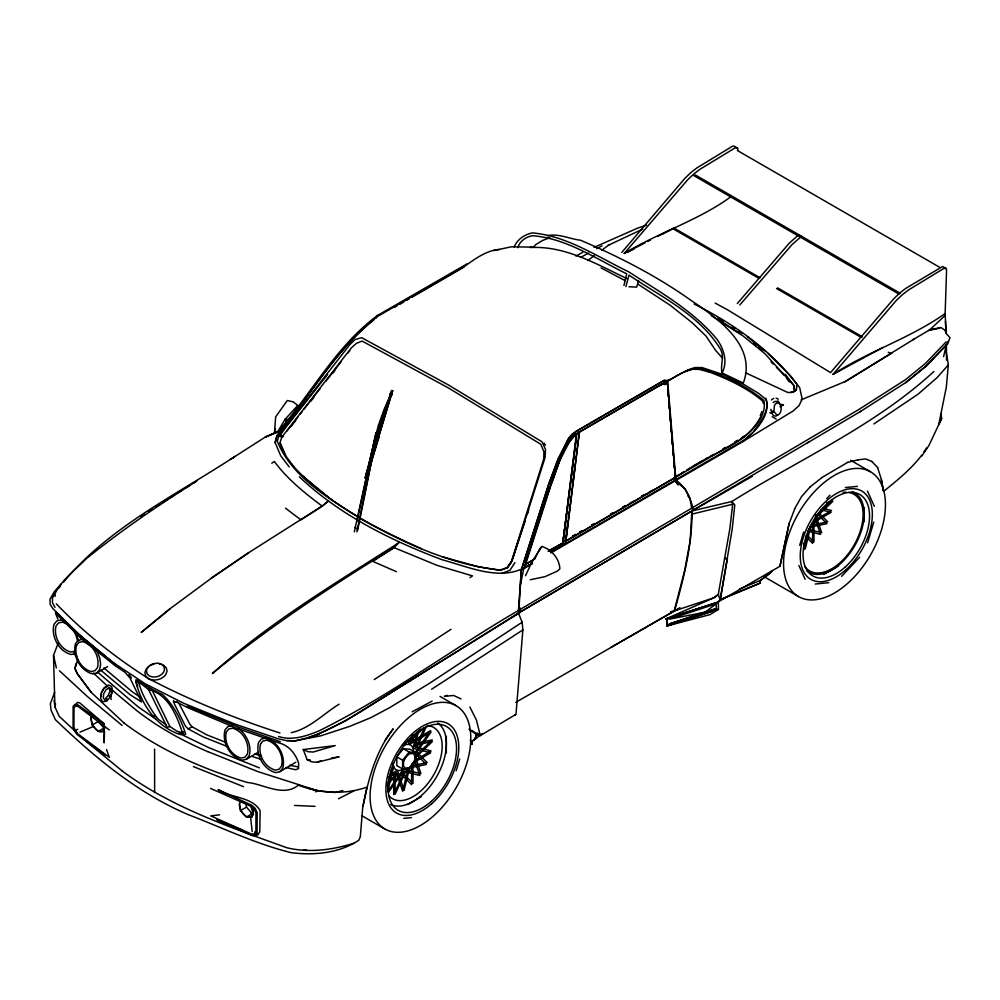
<?xml version="1.0" encoding="UTF-8"?>
<svg xmlns="http://www.w3.org/2000/svg" width="1000" height="1000" viewBox="0 0 1000 1000"><rect width="100%" height="100%" fill="white"/><g stroke="black" fill="none" stroke-linecap="round" stroke-linejoin="round"><path stroke-width="1.5" d="M393.725 774.15L393.725 794.5L404.375 771.462M411.613 763.825L411.613 784.7L401.238 774.225M812.6 523.05L812.588 543.337L805.537 536.213M864.087 521.725L864.087 507.762M76.025 704.388L77.4 702.337L79.837 702.987L104.237 723.875L104.125 742.875L104.513 731.275M945.487 321.138L946.038 333.35L945.138 313.512L946.562 270.475L946.338 268.55L942.562 266.525L905.6 288.5L899.525 293.212L893.625 298.938L830.55 372.6L727.4 309.725L715.175 303.125M518.175 613.138L519.875 612.45L518.462 610.25L521.287 570.013L548.725 483.762L558.15 459.5L568.612 438.5L572.013 434.15L576.287 431.15L664.562 380M274.475 433.237L275.637 416.925L287.288 400.525L293.363 401.9L297.7 405.5L298.712 407.788M510.812 618.162L518.413 613.025L522.15 622.212L522.863 629.925L515.988 714.338L480.288 735.588L476.538 734.587L468.963 729.163M948.363 341.337L946.375 344.712L945.85 349.938L948.35 364.862L946.312 387.238L938.85 424.038L941.637 418.525L941.1 414.15M790.7 392.713L796.438 389.963L796.963 384.387C770.238 349.363 733.25 323.6 694.175 304.012M101.188 696.538L101.475 693.85M531.737 563.987L531.975 561.838L541.888 546.487C551.45 549.275 559.513 558.763 559.862 568.837L557.513 571.05L544.975 576.65L530.275 579.763M933.875 371.5C874.663 426.05 799.575 459.15 731.875 501.475L732.675 504.25L729.812 528.938L718.225 594.663L720.225 599.575L718.1 601.962L715.413 603L665.812 618.95L713.763 597.85L718.225 594.663M354.325 531.838L375.988 432.95L377.212 433.237L356.863 531.825M551.462 550.538L563.25 542.95L576.812 433.688L579.388 431.887L565.55 543.713L550.988 552.25M548.312 551.062L563.25 542.95L565.55 543.713L579.388 431.887L574.2 435.613L570.513 439.712L560.062 459.925L551.025 484.988L524.5 567.762C498.612 581.013 468.375 566.75 442.425 559.85C390.788 540.45 339.613 514.987 299.312 476.775M568.038 521.138L565.525 541.112L675.35 477.438L667.262 381.175M568.425 518.062L569.2 511.925M569.587 508.85L570.163 504.237M570.55 501.163L571.138 496.562M571.525 493.488L572.1 488.875M572.487 485.812L575.188 464.3M575.575 461.225L576.163 456.625M576.55 453.55L577.125 448.938M577.513 445.863L578.088 441.262M578.475 438.188L579.25 432.038L668.925 380.1L687.725 369.975L694.85 367.562L702.125 367.575L724.812 375.2L744.013 384.575L758.363 393.175L766.05 399.462C770.85 415.25 755.738 431.45 743.85 440.188L565.55 543.713M563.312 536.75L562.7 541.362L564.362 540.925M563.713 533.675L564.325 529.062M564.725 525.975L565.337 521.362M565.95 516.75L566.35 513.663M566.962 509.05L567.362 505.975M567.975 501.362L568.587 496.737M568.987 493.663L569.6 489.05M570 485.975L570.812 479.812M571.225 476.737L571.838 472.125M572.238 469.038L572.85 464.425M573.45 459.812L573.862 456.725M574.475 452.113L574.875 449.038M575.487 444.425L576.087 439.8M173.438 702.225L173.675 700.387M275 431.85L275.413 428.925M727.45 558.938L725.062 558.387L727.375 558.888L720.225 599.575L732.163 529.475L734.788 504.938L731.875 501.475L692.062 510.938L518.488 613.075L380.163 699.425M77.812 659.663L74.95 668.5L77.275 673.675L91.15 692.325L124.188 723.15M75.85 663.888L75.025 668.538L77.35 673.725L91.225 692.362M771.95 570.65L770.312 573.05L760.5 580.35L759.963 583.25L721.175 599.275L759.875 583.2L760.5 580.35L770.263 573.025L771.925 570.625M357.612 530.462L377.212 433.237M520.538 584.487L523.875 567.987M252.3 816.012L253.388 810.875L250.662 805.425M375.988 432.95L357.013 521.25M219.625 814.837L210.738 815.888L251.462 834.025L254.462 834.05L254.975 831.65M240.162 801.762C238.212 807.825 242.3 814.7 247.887 817.2L250.613 817.138L252.338 815.588L253.05 812.55L250.375 804.9M362.975 806.263C368.45 779.075 375.8 751.062 393.212 728.825L385.225 740.2M55.575 703.85L54.887 706.85L59.25 716.375L76.938 732.75M104.05 730.438L104.65 727.9M943.575 356.675L946.375 344.712L925.325 366.587L905.562 382.638M91.788 716.225C89.825 722.138 93.863 728.95 99.312 731.425L102.1 731.538L103.938 729.862L104.663 726.938M387.512 786.938L392.038 768.25M387.663 791.513L393.675 766.688M408.3 767.887L402.638 791.25L396.362 772.625L388.25 777.312M416.95 732.175L413.062 748.238L430.65 752.825L413.075 762.975M409.675 767.412L404.1 790.4L397.375 770.425L389.7 774.862M418.537 730.863L414.7 746.675L431.112 750.95L415.75 759.812M623.938 285.487L626.763 273.837C596.538 259.15 567.038 238.5 532.638 235.712C526 236.7 519.738 241.112 517.775 247.712M794.85 508.562L789.225 523.3L779.925 566.3L718.1 601.962M803.863 549.7L808.95 528.737M810.312 528.175L805.3 548.875L803.438 543.325M789.15 523.25L779.925 566.3M289.225 466.912L280.763 455.85L275.138 442.65L276.925 435.6L282.587 428.438M610.825 647.438L674.125 611.15L684.638 570.737L690.2 540.538L691.85 510.938L693.075 510.15L691.688 508.05L689.938 498.537L685.225 488.988L675.6 481.05L673.888 477.8L684.613 471.6M275.138 442.65L276.837 436.35L280.425 430.85C312.387 392.713 337.7 346.9 377.7 316.35L465.012 266.025C475.15 258.888 486.562 250.238 499.462 249.5M278.975 435.288L277.312 441.388C292.663 478.663 330.938 499.375 363.062 520.2C405.613 543.65 451.087 564.738 499.925 570.025L507.912 567.463L512.337 560.15L545.125 457.413L545.487 449.387L542.05 441.838L448.663 385.075L361.662 337.688L355.175 339.5L349.825 344.65L278.975 435.288L281.725 437.287L279.887 442.987L285.2 455.2L293.8 466.613M625.887 286.613L629 275.138C660.85 296.7 699.262 314.775 720.088 348.575C725.075 356.4 719.963 364.775 722.075 372.962L743.3 383.05C757.375 345.675 717.25 317.987 690.863 300.275C656.587 275.9 619.087 256.75 580.5 240.212C569.675 239.013 558.45 233.238 547.562 235.675M638.575 280.475L636.663 287.113L628.962 286.75M456.2 770.75L459.688 759.013M799.712 545.3L803.675 532M867.6 542.825L873.75 522.137M390.238 394.113L390.525 393.175L391.875 393.425L391.975 394.875L390.238 394.113L391.975 394.875M365.087 477.738L366.213 478.162L365.087 477.738L370.487 460M371.388 457.05L391.662 390.55L392.612 390.712L368.462 470.763M365.262 477.987L391.662 390.55M366.025 477.912L392.612 390.712M368.575 471.463L379.387 435.988M366.463 474.312L366.375 472.875L367.713 473.125M182.838 733.988L183.525 731.812L181.112 732.463L176.912 731.137L169.85 726.488L151.788 689.538L148.475 689.4L140.75 683.55L137.15 681.587L135.838 681.787C141.613 705.238 156.975 727.125 180.425 734.613L182.838 733.988C177.15 716.413 168.612 694.375 148.475 689.4L149.575 688.263M525.487 561.838L528.763 551.638M530.638 545.8L541.875 510.838M525.4 563.312L542.25 510.863M525.35 520.337L510.988 563.088M527.263 514.4L528.688 509.95M542.337 509.4L543.737 505.125M544.675 502.275L549.8 486.575M542.712 509.425L550.175 486.6M722.075 372.962C727.938 361.825 723.925 349.263 717.2 339.525C693.213 310.525 659.8 291.962 628.663 271.8C597.675 256.95 567.587 236.112 532.5 232.887C524.5 234.45 517.4 239.3 514.2 246.938M108.425 695.362L109.838 691.175L109.213 687.788L111.3 689L111.925 692.375L110.512 696.562L106.737 701.112L102.775 701.75L100.575 698.538L101.163 692.962L104.262 687.638L108.413 685.062L111.688 686.425L112.55 691.112L110.588 696.912L108.425 695.362L105.638 698.4L107.725 699.6L104.862 700.062L103.275 697.738L103.7 693.713L105.938 689.862L108.938 688L111.3 689M467.488 263.612L377.625 315.4C337.725 344.7 313.163 390.238 281.6 427.525L280.425 430.85L265.4 437L230.588 459.288M476.538 734.587L475.188 738.438L471.337 742.225L472.275 744.262L470.213 740.062M550.262 485.15L561.987 454.45M550.65 485.163C558.175 467.9 561.225 446.075 576.812 433.688M54.125 700.362L54.887 706.85L53.525 655.362L58.288 642.875M54.688 692.325L50.35 703.713L51.037 710.15L55.388 719.688C94.887 757.537 137.688 793.2 188.5 814.75C222.413 827.75 255.625 843.85 290.938 852.625C313.9 855.612 339.15 853.288 358.812 840.238L360.312 836.725L362.688 807.638L366.95 787.138C344.738 794.9 320.213 793.45 298.35 785.2C283.238 797.525 263.688 783.95 247.312 782.475C203.45 769.1 160.912 750.837 124.113 723.1M760.288 415.575L761.888 411.5M941.637 418.525L929.038 445.3L921.95 455.838M415.725 746.938L424.462 727.962M405.5 771.762L395.125 794.212L395.1 773.35M416.838 747.225L426.562 726.175M525.513 575.75L531.975 561.838M535.037 558.237L539.812 548.688L541.888 546.487M794.725 508.638L801.587 496.538L809.837 487.238M480.288 735.588L476.463 720.163L469.875 707M54.525 594.438L52.4 598.112L52.512 602.875L55 607.375M101.613 692.513L103.85 688.662L106.85 686.8M59.062 588L60.538 585.513M278.062 431.112L285.075 419.3L297.7 405.5M579.625 432.062L668.925 380.1L663.763 380.775L576.587 431.188L568.65 438.462L557.925 459.125L548.9 484.212L521.35 569.95L518.875 610.212L520.15 612.425L345.875 720.612L319.525 733.525L307.575 737.8L295.287 740.837L286.812 740.612M567.35 443.8L572.025 437.525M566.987 441.662L568.587 439.025M375.988 318.038L377.625 315.4M760.6 416.863C746.012 445.288 711.488 452.5 687.288 470.05M507.35 567.562L511.675 560.788L543.725 459.038L543.925 451.712L540.75 444.225L448.512 388.013L362.075 341.062L356.337 343.413L351.3 347.925L281.725 437.287M254.462 834.05L255.912 831.8L255.95 813L254.325 809.262L251.175 806.413L210.588 788.438M514.963 562.6L510 570.163L501.75 573.475M921.9 455.012C911.287 468.925 897.387 480.3 883.8 491.213M923.487 452.65L926.663 447.938M255.287 835.575L257.938 834.538L259.775 831.862L260.138 810.688C252.1 796.475 230.613 798.15 218.062 789.587L251.737 805.275L255.2 808.413L257.175 812.625L257.062 833.213L255.287 835.575L252 835.55L216.912 819.825L242.2 830.113M406.012 741.975L403.363 745.713A14.363 8.287 -60 0 1 413.525 751.6M387.525 791.625L403.363 769.212L420.975 773.787L415.662 758.025M414.812 753.012L430.65 730.588L410.375 742.3L409.412 739.438M388.688 791.988L403.363 771.2L419.775 775.475L414.975 761.213M415.562 753.938L431.112 731.938L409.363 744.5L407.912 740.212M753.888 431.375C760.325 422.188 770.487 410 765.725 398.2M677.9 484.9L675.6 481.05L677.025 479.188L673.888 477.8L676.988 483.062M945.512 315.075L929.75 329.825L912.837 339.787M286.913 431.025L298.35 416.4M300.25 413.963L302.162 411.525M304.062 409.087L320.262 388.375M325.988 381.075L341.238 361.575M347.9 353.05L349.812 350.613M290.988 426.525L295.75 420.45M311.012 401L313.875 397.35M332.95 373.038L334.85 370.613M327.6 374.475L285.538 427.675L280.613 434.675L283.35 436.675M510.15 564.138L507.938 566.337M396.8 756.875L403.375 748.713L409.95 749.287L415.737 752.638L415.737 761.388L409.162 769.562L402.587 768.988L396.8 765.638L396.8 756.875L402.587 760.225L402.587 768.988M402.587 760.225L409.162 752.05L415.737 752.638M810.1 528.562L816.488 520.625L816.488 514.95M85.075 640.212L82.575 639.362L78.325 640.288L75.487 643.7C72.263 655.85 80.275 670.7 92.575 673.9L96.825 672.975L99.663 669.562L100.65 664.188L99.663 657.65L96.825 650.962M232.075 725.675L227.838 726.6L225 730.013C221.775 742.163 229.775 757.013 242.087 760.225L246.325 759.3L249.163 755.888C252.087 745.575 246.462 734.262 238.088 728.2M279.913 771.688L282.75 768.275C285.975 756.125 277.975 741.275 265.663 738.075L261.413 739L258.575 742.412C255.35 754.55 263.363 769.412 275.675 772.613L279.913 771.688L295.887 762.2M567.913 443.762L576.438 433.663L562.875 542.925L548.337 551.2M621.775 252.425L684.837 178.4L690.75 172.675L696.812 167.963L732.3 146.337L733.812 146L737.588 148.025L737.812 149.95M945.138 313.512C910.45 338.15 868.775 351.138 833.012 374.387L896.287 300.475L902.262 294.788L908.325 290.087L943.812 268.463L946.338 268.55M644.95 242.875L624.237 253.487L687.513 179.938L693.487 174.25L699.55 169.55L735.05 147.925L737.588 148.025M737.325 303.512L789.212 243.238L798.763 234.688M739.825 304.975L791.875 244.775L801.488 236.275M946.225 341.8L925.175 363.688L905.413 379.725L859.3 409.212L518.875 610.212C451.5 649.513 388.525 696.6 318.488 731.125C305.9 736.175 292.125 740.9 278.625 736.488M533.6 247.025L535.612 244.725L542.5 240.475L549.9 237.675M60.888 584.212L54.387 591.613L50 599.225L50.125 604.362L53.087 608.862L77.775 633.35L112.225 661.925L145.387 683.888L184.237 703.5L234.85 724.05L277.975 738.7L286.012 740.55L295.287 740.837L320.863 735.812L349.787 726.338L370.8 717.688L390.012 707.438L429 683.637L522.15 622.212M63.587 582.038C109.338 526.763 176.05 495.175 234.95 456.4L232.975 458.175M948.35 364.862L937.113 377.612L918.188 394.087L873.863 423.95M568.612 438.5L571.375 435.562M826.737 498.55L829.925 495.188M841.6 576.337L859.65 557.3M569.35 440.487L576.438 433.663L572.913 436.538M415.087 756.325L432.3 739.912L415.513 743.312M815.975 515.775L832.7 499.812M409.562 739.875L420.75 729.225M409.988 741.162L423.975 727.85M388.137 781.95L396.75 773.763M387.113 784.638L397.175 775.05M415.513 757.588L432.3 741.612L415.087 745.088M816.388 516.987L832.7 501.463L826.612 502.7M810.1 526.737L813.5 523.5L815.6 518.962L815.6 514.837M551.013 552.85L742.862 441.613L753.062 432.512M92.85 715.275L90.812 717.013L92.163 725L96.975 730.475M170.162 608.775L141.175 632.463L169.438 609.163L211.8 577.9L248.888 552.612M322.275 505.988L328.15 501.225L323 505.525L248.162 553L211.075 578.288M809.762 487.188L821.925 477.6M473.787 740.275L482.275 733.55M741.438 438L743.725 436.2M716.237 603.787L705.1 612.175L669.038 624.038L716.237 608.587L716.237 603.787L669.038 619.237L705.1 612.175L716.237 608.587M718.737 594.125L713.763 597.85L670.775 612.062M665.812 618.962L718.337 602.087L718.45 609.338L710.1 614.587L667.062 625.913L667.062 618.737L718.45 602.163M587.837 260.562L594.237 255.625M601.613 250.338L609.125 244.762M796.438 389.963L793.575 392.062L787.913 392.55L745.612 372.8M780.238 404.312L783.413 404.787L780.062 406.825M339.087 704.175C323.55 713.787 309.625 728.662 291.325 732.663M522.863 629.925L431.625 689.25M271.8 463.2L274.337 461.475C287.4 479.188 304.75 493.113 322.275 506.175M469.975 577.612L472.5 575.887L437.212 565.425L394.15 547.675L372.75 561.362L396.438 571.7M373.95 319.812C335.838 350.062 311.413 394.125 280.113 430.775L265.25 437.1L281.575 429.963M374.288 679.575L451.025 629.288M779.3 403.587L778.037 403.025A5.15 3.45 -80.7 0 0 774.45 405.487L773.812 411.438L771.237 413.137L769.8 412.812M153.138 716.85L155.225 715.475L158.6 719.463L166.337 724.95M731.363 196.412C698.475 220.525 658.85 232.312 624.237 253.487M195.588 481.812C157.938 505.4 121.275 530.588 86.613 558.413C75.575 569.75 62.038 579.312 54.938 593.888L55.15 596.312M529.212 564.888L521.35 569.95L532.137 563.737M321.012 506.987L300.875 519.862L285.487 508.162M859.45 412.137L906.812 381.863L926.575 365.812L947.638 343.95L950 337.7L945.525 332.75M140.662 516.525L144.575 514.05M148.475 511.562L152.387 509.087M156.3 506.6L158.912 504.95M162.812 502.463L166.725 499.975M170.637 497.5L174.55 495.012M844.55 381.975L913.95 339.15M178.475 492.55L182.413 490.087M186.363 487.625L188.988 485.988M194.237 482.7L196.875 481.062M418.413 675.575C381.8 696.812 347.638 723.875 307.45 738.088L319.312 734.175M892.075 352.95L845.662 381.325L801.1 399.85M742.862 441.613L793.088 411.025L798.962 405.688L802.212 399.2L799.7 387.688L790.5 375.875L767.987 353.438M96.825 672.975L107.575 666.612M246.325 759.3L258.312 752.188M518.488 613.075L808.763 442.05M807.513 442.85L860.7 411.35M821.85 477.55L847.613 462.413M677.6 475.45L674.938 477.013L674.675 473.9M681.587 473.113L684.25 471.55M686.912 469.988L689.562 468.425M693.562 466.087L696.213 464.525M698.875 462.962L701.538 461.413M705.525 459.062L708.188 457.512M710.85 455.95L713.512 454.387M722.825 448.925L725.475 447.362M734.788 441.9L737.45 440.35M565.913 541.138L742.225 438.462C753.6 430.188 767.1 415.288 763.838 400.325C745.462 385.363 723.375 374.825 700.537 368.738C684.862 367.35 672.5 379.837 658.988 386M532.45 563.112L524.5 567.762L524.925 564.775L532.863 560.262M281.6 427.525L284.25 425.975M394.288 307.462L396.962 305.912M399.65 304.363L403.675 302.038M406.362 300.475L409.038 298.925M411.725 297.375L464.025 267.1M572.475 536.225L575.625 534.4M579.663 532.062L582.35 530.5M591.763 525.037L594.462 523.488M610.6 514.125L613.288 512.562M622.475 507.238L625.4 505.55M641.55 496.188L644.237 494.625M245.287 816.112L240.438 810.625L246.462 807.125L245.75 803.1M572.8 536.263L575.5 534.7M579.55 532.362L582.25 530.8M591.7 525.337L594.412 523.775M610.612 514.425L613.312 512.863M622.775 507.4L625.475 505.85M629.525 503.5L633.575 501.163M641.675 496.488L645.738 494.15M648.438 492.587L652.487 490.25M815.688 519.7L831.538 510.538L822.85 508.275M814.013 522.225L831.1 512.362L821.125 509.762M515.825 702.325L679.975 607.688M407.75 804.463L421.05 796.8M823.737 574.487L838.525 565.95M752.337 476.287L692.062 510.938L691.663 514.175L732.675 504.25M525.875 564L535.125 558.725M548.713 551.225L563.25 542.95M92.163 725L98.238 721.55L104.025 728.112L97.938 731.562M833.012 374.387L882.712 347.537M575.925 256.025L582.712 252.35M580.462 257.488L588.55 253.1M596.638 248.713L602.038 245.787M412.225 711.775L432.137 701.062M627.263 252.488L634.163 248.875M661.775 234.438L672.825 228.65L759.013 278.412M338.55 798.75L354.162 790.725M647.712 241.462L650.462 240.037M657.375 236.5L673.938 228.012L760.125 277.775M177.125 701.475L174.125 702.188L174.225 703.6L185.5 726.2L188.15 728.888L192.188 726.85L206.762 734.812L225.188 742.138M109.275 729.938L78.012 706.438L75.487 706.012L74.025 707.962L73.925 726.737L75.15 730.525L77.713 729.312M608.013 245.4L642.7 229.125M678.8 608.85L674.587 610.8C683.725 578.188 692.225 545.037 692.062 510.938L693.325 510.163C690.987 498.9 686.475 487.812 676.4 480.575L677.312 479.175L675.188 476.688M594.025 247.362L637.837 228.05L646.462 225.188M781.35 405.675L783.413 404.787M79.95 732.175L93.55 726.45M739.438 589.1L760.5 580.35M303.238 749.55L308.05 751.712L313.113 752.038L335.25 745.588L303.238 749.55L307.225 759.75L312.075 761.938L317.137 762.262L321.275 760.612M507.912 567.463L500.675 570.337L478.413 566.838L442.362 556.8M154.275 663.85L149.675 665.662L146.312 668.763L144.875 672.513L145.65 675.975L148.325 678.688C154.188 681.4 161.513 679.9 165.637 674.862L167.075 671.237L166.287 667.812L163.425 665.088L159.175 663.7M447.25 695.325L444.4 696.375L453.612 695.462L461.037 698.925M685.225 371.613L692.087 369.263L699.188 369.363L709.05 372.038M169.85 726.488L167.225 727.387L148.475 689.4M315.462 791.787L318.175 790.863L258.038 771.663L207.838 751.637M773.188 402.663A6.338 4.25 -80.7 0 1 776.363 401.413C780.725 402.95 782.4 408.475 780.362 412.463A5.15 3.45 -80.7 0 1 776.775 414.925L773.812 411.438L771.263 412.287L773.25 415.375L774.8 416.062A6.338 4.25 -80.7 0 0 777.962 414.825M718.337 609.263L666.938 625.85L666.938 618.663M667.062 625.913L718.45 609.338M354.588 843.062C332.775 849.862 309.237 853.188 286.75 847.725C229.838 827.025 171.15 807.463 122.088 770.888M342.812 790.562L335.312 792.487L318.25 790.913L307.562 788.062M317.137 762.262L339.15 756.825L331.525 758.012M847.537 462.362L858.062 459.85M183.35 734.663L185.688 734.137C181.188 719.925 173.837 705.075 162.738 694.75C153.75 690.188 145.213 685.812 137.037 679.9L135.688 680.075L137.725 686.8M74.513 651.237L70.85 652.038C60.2 649.262 53.275 636.413 56.062 625.9L58.513 622.95L62.188 622.15C70.612 624.113 76.162 632.638 77.4 640.8M75.35 653.587L71.1 654.513C58.788 651.3 50.788 636.45 54.013 624.3L56.85 620.887L61.087 619.963L64.85 621.237M493.738 250.55L511.388 246.8L533.237 247.138L530.325 247.475M929.75 329.825L940.888 327.5L944.338 329.775L946.438 332.55M928.637 330.462L939.775 328.15M812.537 525L827.75 521.888L818.675 512.725M411.413 765.85L427.2 762.625L416.838 752.15M810.6 527.013L826.912 523.7L817.6 514.312M409.562 767.9L426.337 764.5L415.7 753.75M671.062 611.712L674.125 611.15M392.8 390.962L391.85 390.788M139.913 681.75L138.663 681.938C141.412 694 148.438 705.138 155.225 715.475M303.263 850.25L306.2 849.825M532.35 247.463C566.2 246.25 597.263 264.462 626.962 278.625M857.987 459.812L865.788 458.95L871.862 461.488M530.462 247.45L533.237 247.138M845.35 487.562L857.412 486.362M815.175 584.038L828.75 582.688M403.713 818.388L411.475 817.625M254.25 834.725L257.938 834.538M174.125 702.188L176.637 702.087L188.075 707.837L237.138 728.512L279.062 742.962C288.988 745.425 295.475 753.725 298.637 763.05L298.488 768.65L295.613 769.75L286.137 767.537M252.037 817.3L246.262 817.2L252.262 813.688L246.462 807.125M297.675 766.8L289.475 765.3M315.038 806.35L294.587 805.438M99.388 731.6L102.3 731.675M307.225 759.75L310.1 759.862M288.175 419.438L285.075 419.3L286.637 422.762M773.812 411.438L771.162 410.975L770.863 409.3M392.262 393.938L390.525 393.175M366.087 473.8L367.425 474.062M375.9 433.188L377.125 433.475M808.863 529.4L821.688 532.737L816.062 516.038M807.487 530.975L820.525 534.375L815.4 519.125M479.237 735.4L476.587 734.663L474.988 738.6L471.362 742.2L472.275 744.262M252.25 756.462L261.087 759.35M254.95 753.962L260.7 755.85M279.95 732.962C234.675 718.413 190.45 700.55 148.312 678.462C114.9 657.225 83.713 632.487 56.312 603.85M280.275 741.688L237.512 726.737L187.325 706.025M709.15 371.962C728.075 379.125 746.938 387.825 762.5 400.962L763.487 403.537M227.662 746.675L203.075 736.875L188.15 728.888M259.4 767.875L209.2 747.85L178.8 733.188M193.412 766.6L243.562 786.688M677.025 479.188L673.888 477.8M421.4 548.737C375.15 528.013 328.325 503.95 293.387 466.362M776.087 398.137L778.325 399.15M776.25 419.05L772.163 416.737M888.275 352.262L890.962 353.587M601.1 267.925L625.15 280.663M250.963 813.162L253.525 814.638M737.4 150.512L939.887 267.425M695.2 174.887L900.375 293.35M693.85 175.65L899.025 294.113M777.638 287.875L862.475 336.863M776.525 288.525L861.363 337.512M850.688 460.312L870.55 471.788A72.038 41.588 -60 0 1 847.638 583.4A72.038 41.588 -60 0 1 785.3 547.288A72.038 41.588 -60 0 1 870.55 471.788M764.025 576.65L798.45 596.525M440.05 696.425L456.062 705.675A71.2 41.112 -60 0 1 433.45 815.987A71.2 41.112 -60 0 1 371.825 780.325A71.2 41.112 -60 0 1 456.062 705.675M403.375 748.713L409.162 752.05M406.85 768.225L409.162 769.562M362.125 815.875L384.825 828.988M109.838 691.175L111.925 692.375M514.75 714.625L515.5 715.062M718.075 318.05L723.175 321.3M732.1 327L734.65 328.625M738.475 331.075L742.3 333.512M718.238 319.5L738.637 332.525M354.875 527.3L357.238 528.812M711.237 315.613L743.062 335.975L764.725 353.512L794.312 385.975L794.712 391.4M471.575 730.362L479.225 735.263L477.325 733.037M638.038 284.225L670.225 305.275L692.038 322.625L705.938 335.95L715.487 350.225L722.575 358.288M140.887 697.638L132.375 691.875L103.863 667.962M155.688 718.975L137.938 706.7L97.938 672.425M104.237 723.875L77.688 704.788L74.912 704.325L73.112 706.363L73.088 727L74.612 731.263L77.2 734.625L104.925 755.175L94.288 746.462M331.6 499.825L302.762 476.037M747.4 336.763L765.562 351.475M753.55 343.288L755.975 345.25M758.4 347.212L762.038 350.15M115.95 664.812L81.263 636.525L56.363 612.413M86.825 741.912L122.163 770.925M122.1 725.438L87.362 696.513L59.475 670.788M100.938 670.312L130.225 694.812L141.575 701.988L130.062 678.1L124.85 672.188L115.125 665.725L80.925 638.312L55.425 613.1L57.938 619.125M107.863 686.5L93.4 673.037M111.45 689.5L136.575 710.487A341.163 195.963 0.3 0 0 207.8 751.663M82.4 737.825L86.888 741.95M806.7 534.75L813.95 542.038L813.95 522.263M402.35 772.65L413.013 783.363L413.013 763.012M782.712 373.137L784.887 375.325M770.962 361.825L773.138 364.012M776.388 367.3L783.975 374.963M871.787 461.45L877.675 467.6M74.6 653.962L76.575 656.075M73.625 653L76.588 656.188M192.188 726.85L189.925 724.3L178.525 702.625M777.75 400.788L779.262 402.587M675.6 481.05L678.462 484.538M688.025 496.2L689.938 498.537M785.312 374.338L794.312 385.975M786.675 378.462L789.375 381.95M75.15 730.525L77.5 733.587L109.3 757.325L106.525 749.55M365.85 478.212L366.325 478.85M128.938 674.55L131.475 678M544.15 443.088L545.425 445.213M867.463 491.112L874.338 506.287M798.888 565.5L805.138 579.275M280.312 443.225L285.625 455.45M75.912 632.9L78.575 640.863M877.6 467.562L881.438 479.65L883.325 490.863L881.363 479.6M664.338 383.963L664.538 384.613M56.363 667.9L53.525 655.362M110.512 696.562L111.188 699.525M239.2 803.888L240.438 810.625M665.7 381L666.125 384.038M664.775 381.525L665.2 384.575M250.613 817.138L252.15 831.587M667.65 381.2L675.725 477.463M666.85 380.737L667.113 383.85M667.638 390.062L668.162 396.262M668.675 402.475L669.2 408.688M669.725 414.9L670.25 421.112M670.638 425.775L671.162 431.975M671.675 438.188L672.2 444.4M672.725 450.613L673.112 455.275M673.763 463.038L674.15 467.688M793.875 386.962L794.075 389.675M519.987 607.837L520.15 612.425M946.375 344.712L946.538 360.175M411.625 735.612L411.637 741.575M154.588 749.087L154.637 792.613M446.3 736.237L446.3 753.1M413.013 734.963L413.013 740.775M848.85 492.45A44.262 25.55 -60 0 1 853.325 546.4A44.262 25.55 -60 0 1 804.688 566.3M843.025 492.388A44.262 25.55 -60 0 1 846.025 492.2M852.2 491.775A45.8 26.45 -60 0 1 854.688 545.85A45.8 26.45 -60 0 1 806.612 570.662M403.363 769.188A14.363 8.287 -60 0 1 393.212 763.325M427.625 725.575A41.15 23.763 -60 0 1 434.162 774.038A41.15 23.763 -60 0 1 388.65 795.438M437.837 723.025A47.138 27.212 -60 0 1 436.625 776.712A47.138 27.212 -60 0 1 390.737 804.55M771.488 399.95A9.2 6.162 -80.7 0 1 773.713 398.425M367.125 470.588L366.825 473.888C373.125 446.7 380.15 419.125 391.213 393.462L384.113 409.312L378.2 425.938L367.125 470.588M76.5 645.4C73.713 655.9 80.638 668.75 91.287 671.525L94.95 670.725L97.413 667.775C100.2 657.262 93.275 644.412 82.625 641.637L78.95 642.438L76.5 645.4M226.388 731.938C223.6 742.438 230.525 755.288 241.175 758.062L244.85 757.262L247.3 754.312C250.087 743.8 243.162 730.95 232.512 728.188L228.85 728.988L226.388 731.938M260.55 743.962C257.75 754.475 264.675 767.312 275.325 770.088L279 769.287L281.45 766.338C284.25 755.825 277.312 742.987 266.675 740.212L263 741.012L260.55 743.962M405.675 757.288L403.512 761.963L403.512 766.2L405.675 768.388L409.162 767.675L412.663 764.35L414.825 759.675L414.825 755.438L412.663 753.25L409.162 753.962L405.675 757.288M399.275 542.275L394.15 547.487C331.312 586.175 269.462 626.712 212.338 673.55C267.587 624.288 331.125 585.675 393.438 546.188L399.275 542.275M158.112 663.238L154.113 663.55A8.975 6.525 -18.3 0 0 146.488 670.85L147.1 673.787L149.338 675.987L152.762 677.05L156.775 676.787A8.975 6.525 -18.3 0 0 164.488 669.538L163.925 666.587L161.65 664.325L158.112 663.238M845.6 570.037A50.963 29.425 -60 0 0 861.8 491.075A50.963 29.425 -60 0 0 801.488 544.487A50.963 29.425 -60 0 0 845.6 570.037M844.875 567.337A47.013 27.138 -60 0 0 859.825 494.5A47.013 27.138 -60 0 0 804.2 543.775A47.013 27.138 -60 0 0 844.875 567.337M431.175 801.5A48.388 27.938 -60 0 0 446.55 726.538A48.388 27.938 -60 0 0 389.3 777.262A48.388 27.938 -60 0 0 431.175 801.5M431.75 803.662A51.562 29.775 -60 0 0 448.137 723.775A51.562 29.775 -60 0 0 387.125 777.837A51.562 29.775 -60 0 0 431.75 803.662"/></g></svg>
